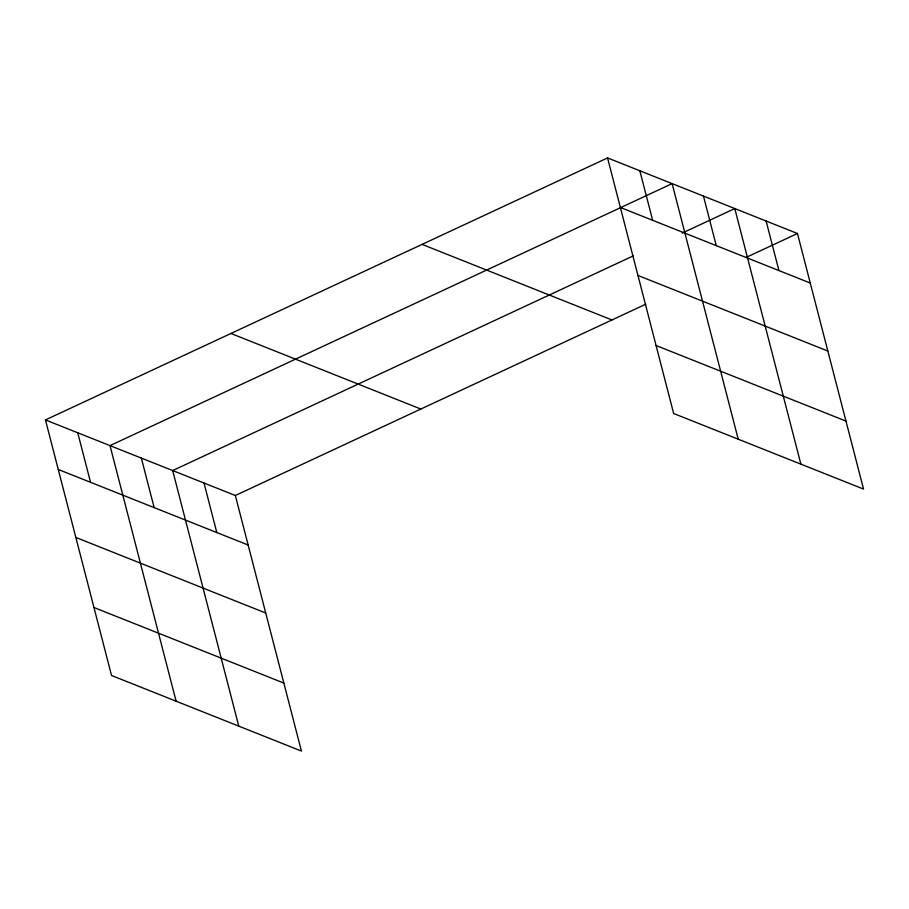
<?xml version="1.0" encoding="UTF-8"?>
<svg xmlns="http://www.w3.org/2000/svg" width="909" height="909" viewBox="0 0 909 909"><rect width="100%" height="100%" fill="white"/><g stroke="black" fill="none" stroke-linecap="round" stroke-linejoin="round"><path stroke-width="1.36" d="M45.45 419.924L235.34 495.496L301.436 751.073L111.546 675.501L45.45 419.924L607.564 157.927L797.454 233.499L863.55 489.076L673.66 413.504L607.564 157.927M633.266 255.883L172.676 470.555L238.772 726.132M682.148 233.102L734.79 208.559L800.886 464.135M235.34 495.496L645.799 304.185M746.062 257.452L797.454 233.499M620.381 207.468L810.26 283.04M637.959 275.461L827.849 351.033M422.071 244.385L611.95 319.957M656.082 345.511L845.961 421.083M230.954 333.467L420.833 409.039M58.256 469.453L248.146 545.025M75.845 537.446L265.735 613.018M93.968 607.507L283.847 683.079M766.117 221.035L778.933 270.564M703.464 196.094L716.269 245.623M738.222 439.206L672.126 183.618L110.012 445.615L176.107 701.191M639.845 170.778L652.662 220.308M204.002 483.02L216.819 532.56M141.338 458.079L154.155 507.62M77.731 432.764L90.536 482.304"/></g></svg>
